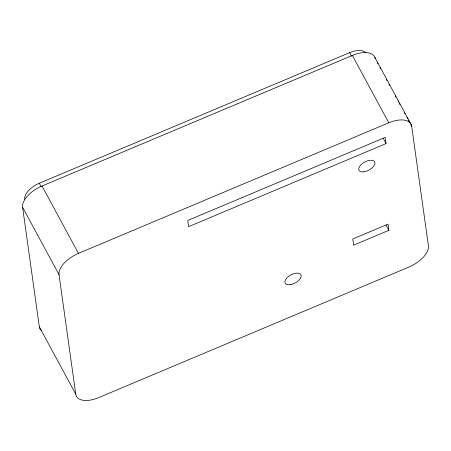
<?xml version="1.0" encoding="UTF-8"?>
<svg xmlns="http://www.w3.org/2000/svg" width="451" height="451" viewBox="0 0 451 451"><rect width="100%" height="100%" fill="white"/><g stroke="black" fill="none" stroke-linecap="round" stroke-linejoin="round"><path stroke-width="0.68" d="M24.715 199.195A17.442 8.93 -28.4 0 1 39.288 183.247L349.626 52.654A17.442 8.93 -28.4 0 1 365.919 53.077M41.193 330.493A23.26 11.912 -28.4 0 1 39.322 326.8L22.595 207.28A23.26 11.912 -28.4 0 1 42.022 186.009L352.361 55.422A23.26 11.912 -28.4 0 1 375.249 58.884M75.751 394.168L59.019 274.648A23.26 11.912 -28.4 0 1 78.451 253.383L388.79 122.79A23.26 11.912 -28.4 0 1 411.678 126.252L428.405 245.772A23.26 11.912 -28.4 0 1 408.978 267.037L98.639 397.63A23.26 11.912 -28.4 0 1 75.751 394.168L39.322 326.8M386.095 143.565L188.608 226.667L187.74 220.483L385.227 137.38L386.095 143.565L383.243 138.294M388.897 230.32L353.635 245.158L352.767 238.979L388.035 224.136L388.897 230.32L386.05 225.049M374.843 57.345L411.273 124.713M377.256 62.593L377.927 63.828M379.928 67.537L380.599 68.772M386.281 79.28L386.947 80.515M388.954 84.224L389.619 85.459M395.302 95.967L395.972 97.202M397.974 100.911L398.645 102.146M399.315 103.386L399.981 104.621M404.327 112.654L404.992 113.889M406.999 117.598L407.665 118.838M408.335 120.073L409.006 121.308M411.008 125.017L411.678 126.252M352.361 55.422L388.79 122.79M349.626 52.654L351.526 56.172M42.022 186.009L78.451 253.383M39.288 183.247L41.188 186.759M22.595 207.28L59.019 274.648M290.782 284.598A8.919 4.566 -28.4 0 0 300.907 274.817A8.919 4.566 -28.4 0 0 287.355 277.461A8.919 4.566 -28.4 0 0 290.782 284.598M363.202 171.893A8.919 4.566 -28.4 0 0 374.961 162.755A8.919 4.566 -28.4 0 0 362.35 163.561A8.919 4.566 -28.4 0 0 363.202 171.893"/></g></svg>
